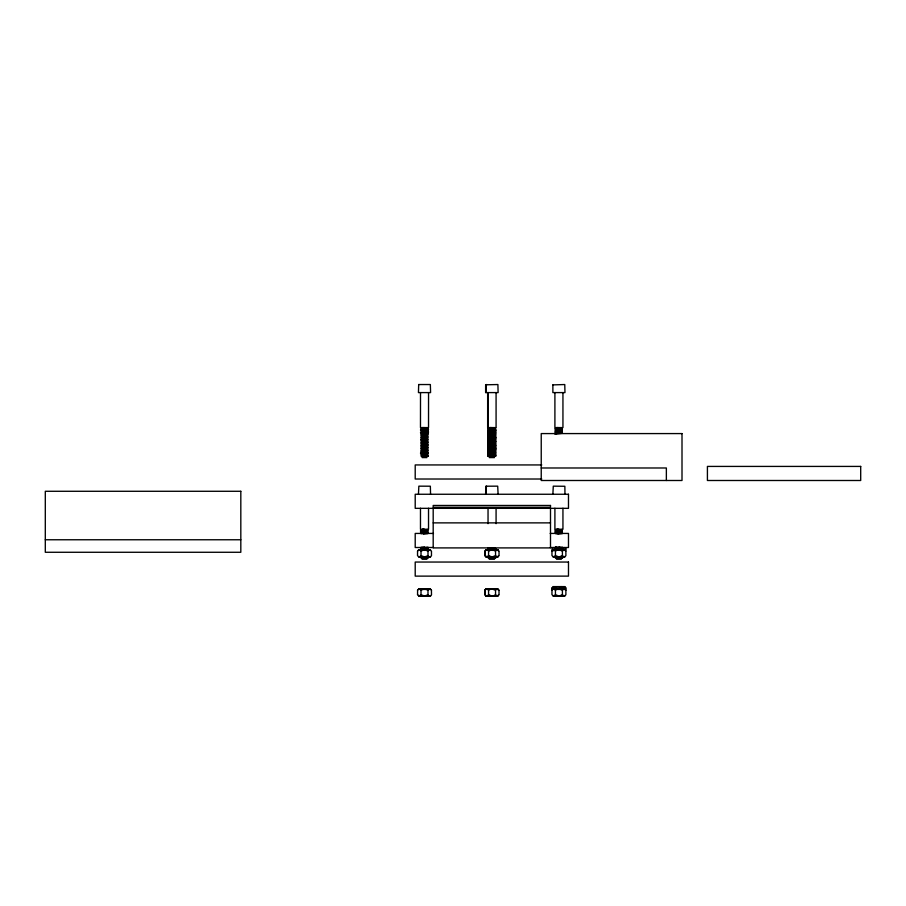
<?xml version="1.0" encoding="UTF-8"?>
<svg xmlns="http://www.w3.org/2000/svg" width="906" height="906" viewBox="0 0 906 906"><rect width="100%" height="100%" fill="white"/><g stroke="black" fill="none" stroke-linecap="round" stroke-linejoin="round"><path stroke-width="1.36" d="M552.875 384.891L564.766 384.54L564.97 392.592L552.875 392.592L552.875 384.891M418.685 384.54L418.447 392.592L430.577 392.592L430.35 384.54L418.651 384.54M418.413 550.259L419.297 549.863L421.007 551.063L421.007 555.616L420.09 556.601L418.459 556.601L417.519 555.593L417.564 551.086M417.553 594.687L417.598 590.191M487.258 595.695L485.627 595.695L484.687 594.687L484.733 590.191M485.582 589.353L486.862 588.957L488.572 590.168L488.572 594.71L487.643 595.695L486.024 595.695L485.084 594.687L485.129 590.191M552.841 589.353L553.725 588.957L555.435 590.168L555.435 594.71L553.702 596.001L551.947 594.687L551.992 587.915M551.992 590.191L552.92 589.24M418.413 589.353L419.331 588.957L421.007 590.168L421.007 594.71L419.274 596.001L417.519 594.687M430.543 595.797L431.505 594.8L431.426 590.191M485.582 550.259L487.666 550.135L488.572 551.063L488.572 555.616L486.839 556.896L485.084 555.593L485.084 551.165L486.058 550.135M498.64 555.706L497.711 556.703L496.103 556.703M498.64 594.8L497.711 595.797L496.103 595.797M554.472 550.259L551.947 551.165L553.725 549.863L555.435 551.063L555.435 555.616L553.702 556.896L551.947 555.593L551.992 548.81L553.725 547.586L555.435 548.787L562.309 547.949M417.519 551.165L418.493 550.135M427.983 551.063L429.693 549.863L431.471 551.165L431.471 555.706L430.543 556.703L428.934 556.703L428.006 555.706L427.983 551.063L424.438 549.783M417.519 590.27L418.527 589.24M430.577 595.797L428.934 595.797L427.983 594.766L427.983 590.168L429.795 589.07M485.661 550.135L484.687 551.165L484.687 555.593L485.627 556.601L487.258 556.601M498.062 550.135L499.036 551.165L499.036 555.706L497.303 556.997L495.548 555.672L495.548 551.063L496.454 550.135M484.687 590.27L485.661 589.24M485.084 590.27L486.058 589.24M498.991 590.191L499.036 594.8L497.303 596.091L495.548 594.766L495.548 590.168L496.454 589.24M565.842 548.81L565.899 555.706L564.166 556.997L562.411 555.672L562.411 551.063L564.121 549.863L565.854 551.086M551.947 587.994L553.725 586.68L555.435 587.892L557.326 586.907L561.46 586.612M565.842 587.915L565.899 594.8L564.166 596.091L562.411 594.766L562.411 590.168L564.121 588.957L565.899 590.27L564.925 589.24M421.007 551.063L424.495 549.795M421.007 590.168L424.529 588.889L427.983 590.168M488.572 551.063L492.06 549.795L495.548 551.063M488.572 590.168L490.463 589.183M555.435 551.063L557.326 550.078L561.46 549.783M555.435 590.168L557.326 589.183L561.46 588.889M428.006 555.706L424.54 556.941L421.052 555.65M495.548 555.672L492.094 556.941L488.572 555.616M427.983 594.766L424.54 596.046L421.052 594.744M562.411 555.672L558.957 556.941L555.469 555.65M495.548 594.766L493.713 595.752L490.089 595.752M562.411 594.766L558.957 596.046L555.469 594.744M427.892 428.685L421.131 429.365M427.892 431.403L421.131 432.094M427.541 435.322L421.505 436.239M428.006 434.076L421.131 434.812M427.892 436.862L421.131 437.541M421.131 442.875L428.006 442.253M427.892 439.58L421.131 440.271M428.006 444.982L421.131 445.718M421.131 453.781L428.006 453.159M428.006 455.888L421.483 456.477M488.685 429.251L495.095 428.515M488.685 430.61L495.095 429.874M495.095 431.233L488.685 432.094M488.685 433.34L495.095 432.604M488.685 437.428L495.095 436.692M488.685 440.157L495.095 439.41M488.685 441.516L495.095 440.78M488.685 442.875L495.095 442.139M488.685 444.246L495.095 443.498M488.685 448.334L495.095 447.598M488.685 452.422L495.095 451.686M488.685 453.781L495.095 453.045M488.685 455.14L495.095 454.404M562.309 431.403L555.899 432.151M421.007 530.973L428.006 530.293M421.007 533.702L428.006 533.011M427.892 531.709L421.471 532.445M421.007 547.326L424.506 546.986M421.007 550.055L427.892 549.319M421.007 550.418L427.881 549.783M428.006 548.005L421.471 548.798M488.685 548.628L495.095 547.892M495.095 549.263L488.685 550.112M488.56 550.418L495.446 549.783M562.309 530.35L555.899 531.086M555.423 550.418L561.958 549.84M555.91 558.141L562.309 557.496M428.028 452.592L427.349 452.309M495.571 432.094L494.914 431.868M488.164 438.108L488.821 438.334M488.164 449.014L488.821 449.24M495.571 447.077L494.914 446.851M488.164 547.949L488.821 548.175M498.141 550.259L495.163 550.168M428.957 550.259L430.577 550.259M485.967 550.259L486.862 549.863M496.126 550.259L497.258 549.863M496.511 550.259L497.326 549.965M563.373 550.259L565.004 550.259M485.967 589.353L486.782 589.07M496.058 589.24L497.258 588.957L499.036 590.27M496.511 589.353L497.326 589.07M563.373 589.353L564.189 589.07M424.563 596.046L426.182 595.752M490.067 589.183L492.06 588.889M422.853 589.41L426.171 589.41M490.021 589.41L492.06 589.127M557.281 589.41L560.565 589.41M427.915 588.889L423.6 589.228M494.699 588.945L495.446 588.889M562.309 588.889L556.454 589.342M488.651 434.642L495.095 433.963M488.651 445.548L495.095 444.869M427.915 595.706L423.6 596.046M494.699 595.763L495.446 595.706M562.309 595.706L556.59 596.148M488.651 456.477L489.591 456.398M421.483 558.141L428.006 557.552L426.986 557.383M488.651 558.141L495.095 557.439M427.994 429.421L428.561 429.308L427.349 429.138M427.994 432.151L428.561 432.037L427.349 431.868M427.994 438.731C429.342 439.387 418.142 439.059 421.675 439.704M488.572 429.874L487.632 429.988L488.572 430.101M495.163 429.421L496.092 429.308L495.163 429.195M488.572 431.233L487.632 431.347L488.572 431.46M495.163 430.78L496.092 430.667L495.163 430.554M488.572 432.604L487.632 432.717L488.572 432.83M495.163 432.151L496.092 432.037L495.163 431.924M488.572 433.963L487.632 434.076L488.572 434.189M495.163 433.51L496.092 433.396L494.914 433.227M495.163 434.869L496.092 434.755L494.914 434.586M488.572 436.692L487.632 436.805L488.821 436.975M495.163 436.239L494.914 435.956M488.572 438.051L487.632 438.164L488.572 438.278M495.163 437.598L496.092 437.485L495.163 437.372M488.572 439.41L487.632 439.523L488.572 439.648M495.163 438.957L496.092 438.844L495.163 438.731M488.572 440.78L487.632 440.894L488.572 441.007M495.163 440.327L496.092 440.214L495.163 440.101M488.572 442.139L487.632 442.253L488.572 442.366M495.163 441.686L496.092 441.573L495.163 441.46M428.391 452.536L420.463 453.159L421.675 453.328M495.163 443.045L496.092 442.932L494.914 442.762M488.572 444.869L487.632 444.982L488.821 445.152M495.163 444.416L496.092 444.302L494.914 444.133M488.572 446.228L487.632 446.341L488.572 446.454M495.163 445.775L496.092 445.661L495.163 445.548M488.572 447.598L487.632 447.711L488.572 447.824M495.163 447.134L496.092 447.02L495.163 446.907M488.572 448.957L487.632 449.07L488.572 449.183M495.163 448.504L496.092 448.391L495.163 448.277M495.163 449.863L496.092 449.75L495.163 449.636M488.572 451.686L487.632 451.8L488.572 451.913M495.163 451.222L496.092 451.109L495.163 450.995M488.572 453.045L488.821 453.328M495.163 452.592L496.092 452.479L494.914 452.309M488.572 454.404L487.632 454.518L488.821 454.687M488.572 455.775L487.632 455.888L488.606 455.978M495.163 455.31L496.092 455.197L495.163 455.084M488.572 549.263L487.632 549.376L488.572 549.489M495.163 548.798L496.092 548.685L495.163 548.572M488.572 557.439L487.779 557.609M495.163 556.986L496.092 556.862L495.163 556.748M486.42 384.495L486.012 392.592M486.42 486.16L486.012 494.257M421.471 427.836L424.506 427.598M421.471 430.554L428.04 429.988L426.986 429.818M421.471 433.283L428.04 432.717L426.986 432.547M421.471 438.731L427.541 438.051M421.471 441.46L427.541 440.78M421.471 444.189L427.541 443.498M421.471 446.907L427.541 446.228M421.471 449.636L427.541 448.957M421.471 452.366L427.541 451.686M421.471 455.084L427.541 454.404M494.144 589.002L495.095 588.945M494.144 595.82L495.095 595.763M428.028 429.421L420.463 429.988L421.675 430.157M428.028 432.151L420.463 432.717L421.675 432.887M488.821 428.459L488.164 428.685M488.175 431.233L495.571 430.61M495.559 432.151L488.164 432.774M421.041 439.41L421.675 439.353M488.175 438.051L495.707 437.485L494.914 437.315M495.559 438.957L488.164 439.58M488.175 442.139L495.571 441.516M488.821 443.442L487.632 443.623L488.821 443.793M495.559 443.045L488.572 443.736M488.175 446.228L495.571 445.605M495.559 447.134L488.028 447.711L488.821 447.881M488.175 448.957L495.707 448.391L494.914 448.221M488.821 450.259L488.164 450.486M495.559 449.863L487.632 450.429L488.572 450.542M488.175 547.892L488.821 547.836M495.559 548.798L488.164 549.432M492.06 550.395L495.707 550.055L494.914 549.885M495.559 556.986L488.028 557.552L488.606 557.643M495.095 455.775L489.206 456.398L490.282 456.431M422.162 557.043L425.412 556.828M426.25 556.771L426.975 556.714M422.026 589.342L422.785 589.285M489.195 589.342L490.316 589.285M493.419 589.059L494.54 589.002M422.162 596.148L422.785 596.103M489.331 596.148L490.316 596.103M493.419 595.876L494.54 595.82M427.723 456.273L428.3 456.228L427.609 456.171M494.891 456.273L495.831 456.228L495.163 456.171M424.506 529.263L421.471 529.727M490.316 556.997L493.815 556.771M557.179 556.997L559.829 556.828M561.086 557.802L562.694 557.892L556.499 558.119M422.751 589.285L423.623 589.228M489.92 589.285L491.154 589.228M492.581 589.115L493.815 589.059M422.751 596.103L423.623 596.046M489.92 596.103L491.154 596.046M492.581 595.933L493.815 595.876M492.071 427.598L488.651 428.062M558.934 427.598L555.899 428.062M558.934 529.263L555.899 529.727M559.84 546.93L555.899 547.439M490.769 589.228L492.966 589.115M490.769 596.046L492.966 595.933M495.106 557.926L495.831 557.892L494.178 557.983M423.453 534.098L427.994 533.589M557.881 534.098L562.411 533.589M424.495 550.395L427.994 549.942M492.06 547.666L487.632 548.005L488.572 548.119M558.923 550.395L562.422 549.942M494.28 456.296L495.027 456.284M427.757 456.273L426.624 456.318M494.178 456.318L495.491 456.262L494.778 456.171M422.071 456.454L422.717 456.431M422.071 558.119L422.717 558.096M489.24 558.119L490.282 558.096M426.341 456.33L422.853 456.431M493.895 456.33L490.418 456.431M422.853 558.096L428.266 557.892L427.224 557.824M490.418 558.096L493.294 558.017M422.434 427.598L423.532 427.598M491.097 427.598L489.987 427.598M557.96 427.598L556.85 427.598M422.434 529.263L423.532 529.263M557.96 529.263L556.85 529.263M426.035 549.783L427.043 549.783M493.6 549.783L494.597 549.783M426.035 588.889L427.066 588.889M493.204 588.889L494.597 588.889M422.083 457.587L426.953 457.587M489.251 457.587L494.483 457.587M541.765 464.937L415.208 464.937L415.208 479.014L541.765 479.014M541.233 467.983L666.363 467.983L666.363 480.497M433.193 522.875L550.497 522.875M433.487 533.43L415.208 533.43L415.208 547.507L433.487 547.507M550.202 533.43L568.481 533.43L568.481 547.507L550.202 547.507M45.3 539.761L240.815 539.761M418.549 549.783L430.441 549.783M485.718 549.783L498.006 549.783M552.977 549.783L564.868 549.783M418.572 557.043L430.509 557.043M485.741 557.043L498.062 557.043M552.988 557.043L564.936 557.043M422.083 559.251L426.919 559.251M489.251 559.251L494.483 559.251M556.499 559.251L561.346 559.251M552.977 586.612L564.868 586.612M418.549 588.889L430.475 588.889M485.718 588.889L498.006 588.889M552.977 588.889L564.868 588.889M418.572 596.148L430.543 596.148M485.741 596.148L498.062 596.148M552.988 596.148L564.936 596.148M556.941 557.688L554.891 557.552L562.411 556.748M490.078 557.688L488.209 557.643M421.675 456.001C417.575 455.548 431.267 455.616 427.349 455.027M421.675 557.666L420.463 557.552L427.994 556.748M488.209 455.978L488.844 456.001M558.866 549.783L562.411 551.063M558.866 586.612L562.411 587.892L564.11 586.68L565.899 587.994M558.866 588.889L562.411 590.168M491.607 588.889L495.548 590.168M490.622 589.115L493.102 589.228M561.765 596.148L555.027 595.706M490.622 595.933L493.102 596.046M493.679 596.103L494.903 596.148M427.372 596.148L422.479 595.876M489.648 589.059L491.018 589.115M492.705 589.228L494.076 589.285M422.479 589.059L427.383 589.342M489.648 595.876L491.018 595.933M492.705 596.046L494.076 596.103M561.777 589.342L555.027 588.889M488.81 589.002L490.044 589.059M493.679 589.285L494.914 589.342M422.513 589.059L420.599 588.889M488.81 595.82L490.044 595.876M422.513 595.876L420.599 595.706M556.069 428.798L554.891 428.629L562.411 427.836M556.069 430.157L554.891 429.988L562.411 429.195M556.069 431.516L554.891 431.347L562.411 430.554M556.069 432.887L554.891 432.717L562.411 431.924M494.914 427.768L495.559 427.836M556.069 434.246L554.891 434.076L562.411 433.283M494.914 429.138C497.168 429.931 486.613 429.387 488.821 430.157M488.175 428.742L488.821 428.798M494.914 430.497L495.559 430.554M488.175 431.46L488.821 431.516M488.175 432.83L488.821 432.887M488.821 434.246L488.028 434.076L495.163 433.283M427.994 427.836C429.342 428.481 418.13 428.153 421.675 428.798M488.821 435.605L487.632 435.435L495.163 434.642M427.349 430.497L428.028 430.554M421.675 431.516C418.13 430.939 429.319 431.177 427.994 430.554M494.914 438.674L495.559 438.731M427.349 433.227L428.028 433.283M494.914 440.044C497.168 440.826 486.613 440.293 488.821 441.063M488.175 439.648L488.821 439.704M421.675 434.246C418.153 433.612 429.331 433.929 427.994 433.283M494.914 441.403L495.559 441.46M421.675 435.605C418.119 435.027 429.319 435.265 427.994 434.642M488.175 442.366L488.821 442.422M421.675 436.975C418.153 436.341 429.331 436.658 427.994 436.013M421.675 438.334C418.142 437.7 429.331 438.017 427.994 437.372M494.914 445.492L495.559 445.548M488.175 446.454L488.821 446.511M421.675 441.063C418.142 440.429 429.331 440.746 427.994 440.101M421.675 442.422C418.13 441.845 429.319 442.083 427.994 441.46M494.914 449.58L495.559 449.636M427.349 444.133C431.324 444.755 417.7 444.518 421.675 445.152M421.675 443.793C418.142 443.159 429.331 443.476 427.994 442.819M494.914 450.939C497.168 451.732 486.613 451.199 488.821 451.969M488.175 450.542L488.821 450.599M427.349 446.851C431.324 447.485 417.7 447.247 421.675 447.881M421.675 446.511C418.119 445.933 429.319 446.171 427.994 445.548M494.914 453.668L496.092 453.838L488.572 454.631M494.914 455.027L495.707 455.197L488.164 455.945M427.349 449.58C431.347 450.157 417.711 449.988 421.675 450.599M421.675 449.24C418.153 448.606 429.331 448.923 427.994 448.277M421.675 451.969C418.153 451.335 429.331 451.652 427.994 450.995M421.675 454.687C418.153 454.053 429.331 454.37 427.994 453.725M556.069 530.463L554.891 530.293L562.411 529.5M556.069 531.822L554.891 531.652L562.411 530.859M556.069 533.181L554.891 533.011L562.411 532.218M421.652 530.463L420.463 530.293L427.994 529.5M421.652 531.822L420.463 531.652L427.994 530.859M421.652 533.181L420.463 533.011L427.994 532.218M555.435 546.76L556.069 546.816M556.069 548.175L554.891 548.005L562.422 547.213M556.069 549.546L554.891 549.376L562.422 548.572M556.069 549.897L555.027 549.783M494.914 548.515L495.559 548.572M494.914 550.248L495.548 550.304M421.652 548.175L420.463 548.005L427.994 547.213M488.175 588.945L489.206 589.002M488.175 595.763L489.206 595.82M495.163 427.836C497.858 428.345 486.001 428.244 488.572 428.742M495.163 436.013L496.092 436.126L488.572 436.919M495.163 444.189L488.572 445.095M495.163 452.366L487.632 453.159L488.572 453.272M495.163 549.942L496.092 550.055M495.163 550.304L496.092 550.418M427.994 548.572L421.007 549.489M487.768 595.706L488.56 595.763M487.768 588.889L488.56 588.945M555.899 429.421L562.309 428.572M555.899 430.78L562.309 429.931M555.899 433.51L562.309 432.66M495.095 435.322L488.651 436.239M495.095 438.051L488.651 438.957M495.095 446.228L488.651 447.134M495.095 448.957L488.651 449.863M495.095 450.316L488.3 451.165M555.899 532.445L562.309 531.596M555.899 533.815L562.309 532.955M555.899 550.168L562.309 549.319M491.664 589.127L493.702 589.41M492.094 596.046L488.572 594.71M496.941 549.965L497.756 550.259M486.397 549.965L487.213 550.259M564.189 586.794L565.004 587.077M553.657 589.07L554.472 589.353M419.229 549.965L420.044 550.259M496.862 588.957L498.141 589.353M486.465 588.957L487.598 589.353M486.397 589.07L487.213 589.353M429.693 588.957L430.61 589.353M419.229 589.07L420.078 589.353M427.892 447.655L421.131 448.447M427.892 450.373L421.131 451.165M562.354 548.742L564.11 547.586L565.899 548.889M497.666 550.135L498.64 551.165M497.666 589.24L498.594 590.191M430.497 589.24L431.505 590.27M564.97 494.257L564.857 486.273L553.283 486.16L552.875 494.257M562.943 392.592L562.943 427.598L554.902 427.598L554.902 392.592M562.943 508.266L562.943 529.263L554.902 529.263L554.902 508.266M550.497 508.232L550.497 547.904L433.193 547.904L433.193 508.232M498.107 494.257L497.7 486.16L485.82 486.205L485.616 494.257M496.08 392.592L496.08 427.598L487.643 427.598L487.643 392.592M496.08 508.266L496.08 523.668M488.04 392.592L488.04 427.598M488.04 508.266L488.04 523.668M430.554 494.257L430.35 486.205L418.855 486.16L418.447 494.257M428.549 392.592L428.527 427.598L420.475 427.598L420.509 392.592M428.527 508.266L428.527 529.263L420.475 529.263L420.475 508.266M485.639 384.79L485.616 392.592L498.107 392.592L497.904 384.54L485.639 384.79M682.003 433.578L541.233 433.578L541.233 480.497L682.003 480.497L682.003 433.578M860.7 466.42L707.416 466.42L707.416 480.497L860.7 480.497L860.7 466.42M240.815 491.279L45.3 491.279L45.3 552.275L240.815 552.275L240.815 491.279M568.481 494.257L415.208 494.257L415.208 508.334L568.481 508.334L568.481 494.257M550.497 505.469L433.193 505.469L433.193 507.337L550.497 507.337L550.497 505.469M568.481 562.048L415.208 562.048L415.208 576.125L568.481 576.125L568.481 562.048"/></g></svg>
